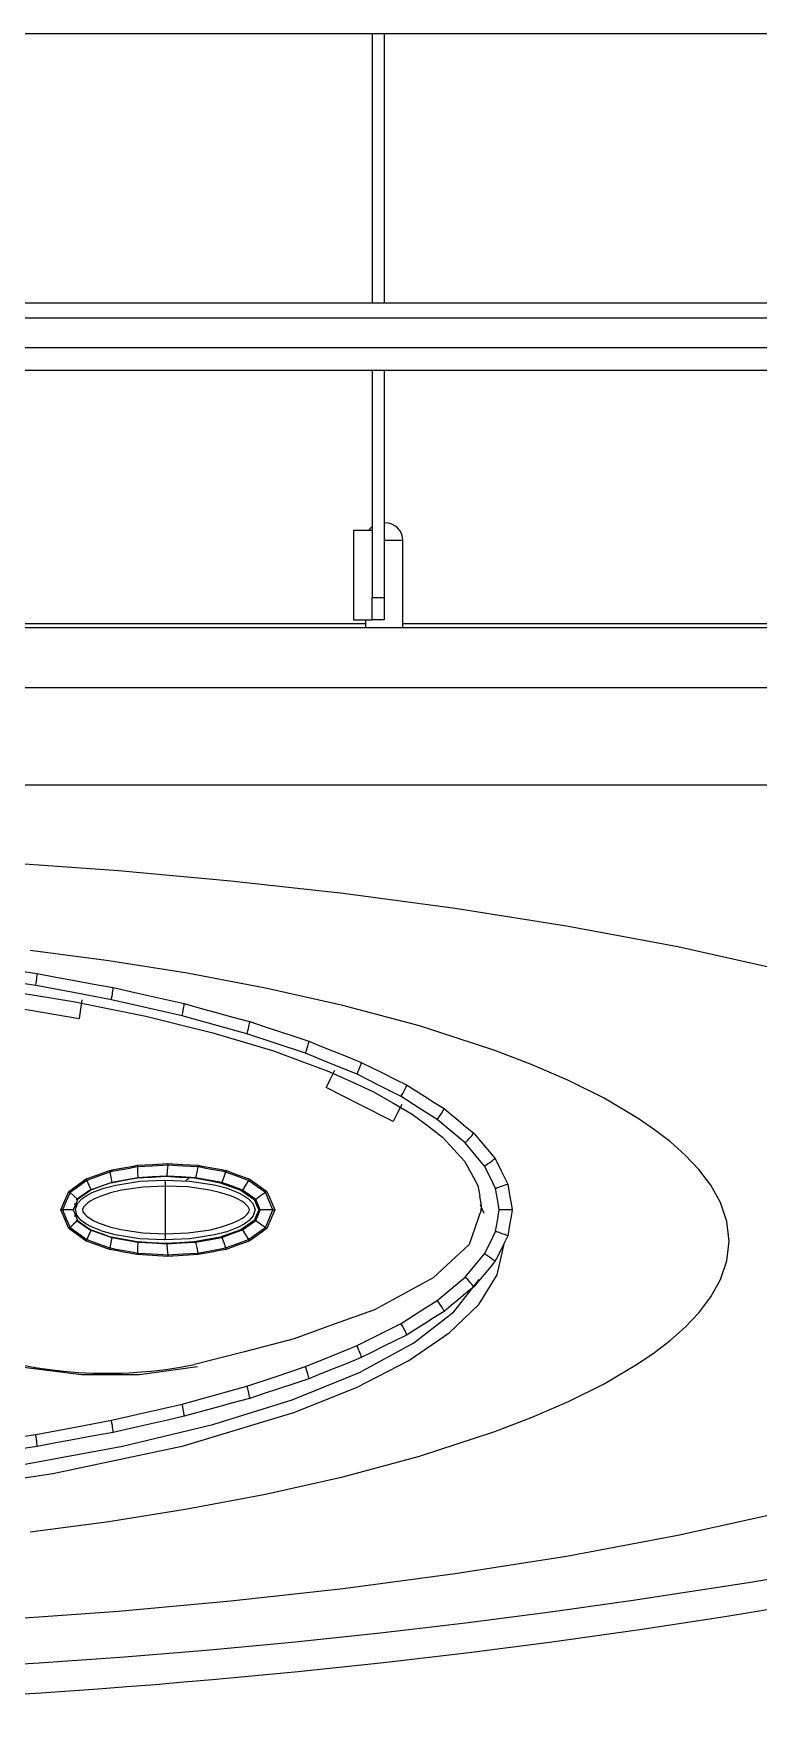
# Model space of a CAD drawing. Header units: millimetres. Extents: x 10547 to 11305, y 9897 to 10391.
# Drawn here: x 10587.064 to 10587.786, y 10069.683 to 10071.351 of the extents above; entities that cross this region are included whole.
import ezdxf

# ---------------------------------------------------------------- set-up
doc = ezdxf.new("R2010")
doc.units = ezdxf.units.MM
doc.layers.add('LG-AIRCON', color=240, linetype='Continuous')
doc.layers.add('LG-실내기', color=6, linetype='Continuous')

# ---------------------------------------------------------------- blocks, each defined once
blk = doc.blocks.new('15215')
at = {"layer": 'LG-실내기', "color": 0, "linetype": 'Continuous'}
for p, q in [((-7618.35, 12764.85), (-6686.35, 12764.85)), ((-7046.45, 12764.85), (-7046.45, 12728.85)), ((-7044.85, 12764.85), (-7044.85, 12728.85)), ((-7618.35, 12728.85), (-6686.35, 12728.85)), ((-7618.35, 12726.84), (-6686.35, 12726.84)), ((-7618.35, 12722.86), (-6686.35, 12722.86)), ((-7618.35, 12719.85), (-6686.35, 12719.85)), ((-7046.45, 12719.85), (-7046.45, 12689.45)), ((-7044.85, 12719.85), (-7044.85, 12689.45)), ((-7048.95, 12698.45), (-7048.95, 12686.45)), ((-7048.95, 12698.45), (-7048.28, 12698.45)), ((-7048.28, 12698.45), (-7046.45, 12698.45)), ((-7044.85, 12699.45), (-7044.78, 12699.45)), ((-7044.78, 12699.45), (-7044.75, 12699.45)), ((-7043.08, 12697.05), (-7044.85, 12697.05)), ((-7042.35, 12697.05), (-7043.08, 12697.05)), ((-7042.35, 12685.45), (-7042.35, 12697.05)), ((-7046.45, 12689.45), (-7044.85, 12689.45)), ((-7046.45, 12687.33), (-7046.45, 12689.45)), ((-7044.85, 12689.45), (-7044.85, 12687.33)), ((-7048.95, 12686.45), (-7048.28, 12686.45)), ((-7048.28, 12686.45), (-7046.45, 12686.45)), ((-7047.35, 12686.45), (-7047.35, 12685.45)), ((-7046.45, 12686.45), (-7046.45, 12687.33)), ((-7044.85, 12686.45), (-7046.45, 12686.45)), ((-7044.85, 12687.33), (-7044.85, 12686.45)), ((-7630.85, 12685.45), (-6683.85, 12685.45)), ((-7047.36, 12685.95), (-7117.35, 12685.95)), ((-6972.36, 12685.95), (-7042.35, 12685.95)), ((-7628.74, 12677.4), (-6681.74, 12677.4)), ((-7628.74, 12664.4), (-6681.74, 12664.4)), ((-7095.41, 12654.02), (-7080.35, 12652.93)), ((-7080.35, 12652.93), (-7065.32, 12651.57)), ((-7065.32, 12651.57), (-7050.32, 12649.91)), ((-7050.32, 12649.91), (-7035.36, 12647.92)), ((-7035.36, 12647.92), (-7020.45, 12645.56)), ((-7020.45, 12645.56), (-7005.61, 12642.79)), ((-7081.65, 12640.88), (-7092.17, 12642.27)), ((-7005.61, 12642.79), (-6990.88, 12639.5)), ((-7093.95, 12639.58), (-7091.24, 12639.18)), ((-7071.16, 12639.21), (-7081.65, 12640.88)), ((-7091.42, 12637.57), (-7096.77, 12638.37)), ((-7096.76, 12637.11), (-7091.58, 12636.26)), ((-7091.42, 12637.59), (-7091.41, 12637.62)), ((-7091.42, 12637.57), (-7091.42, 12637.59)), ((-7086.36, 12636.63), (-7091.42, 12637.57)), ((-7091.41, 12637.62), (-7091.37, 12637.94)), ((-7091.37, 12637.94), (-7091.32, 12638.24)), ((-7091.32, 12638.24), (-7091.29, 12638.5)), ((-7091.29, 12638.5), (-7091.26, 12638.73)), ((-7091.26, 12638.73), (-7091.24, 12638.92)), ((-7091.23, 12639.14), (-7091.24, 12639.18)), ((-7091.24, 12639.18), (-7088.73, 12638.71)), ((-7091.24, 12638.92), (-7091.23, 12639.06)), ((-7091.23, 12639.06), (-7091.23, 12639.14)), ((-7088.73, 12638.71), (-7086.23, 12638.25)), ((-7086.23, 12638.25), (-7083.65, 12637.77)), ((-7083.65, 12637.77), (-7081.07, 12637.3)), ((-7081.08, 12637.04), (-7081.06, 12637.18)), ((-7081.06, 12637.27), (-7081.07, 12637.3)), ((-7081.07, 12637.3), (-7078.74, 12636.77)), ((-7081.06, 12637.18), (-7081.06, 12637.27)), ((-7060.73, 12637.24), (-7071.16, 12639.21)), ((-7050.37, 12634.91), (-7060.73, 12637.24)), ((-7095.51, 12634.85), (-7090.57, 12634.01)), ((-7091.58, 12636.26), (-7086.4, 12635.42)), ((-7086.4, 12635.42), (-7081.56, 12634.44)), ((-7081.31, 12635.68), (-7086.36, 12636.63)), ((-7085.28, 12635.68), (-7085.45, 12634.42)), ((-7081.31, 12635.68), (-7081.3, 12635.71)), ((-7076.58, 12634.61), (-7081.31, 12635.68)), ((-7081.3, 12635.73), (-7081.23, 12636.05)), ((-7081.3, 12635.71), (-7081.3, 12635.73)), ((-7081.23, 12636.05), (-7081.18, 12636.36)), ((-7081.18, 12636.36), (-7081.14, 12636.62)), ((-7081.14, 12636.62), (-7081.1, 12636.85)), ((-7081.1, 12636.85), (-7081.08, 12637.04)), ((-7078.74, 12636.77), (-7076.4, 12636.24)), ((-7076.4, 12636.24), (-7073.99, 12635.7)), ((-7073.99, 12635.7), (-7071.57, 12635.15)), ((-7071.61, 12634.71), (-7071.58, 12634.89)), ((-7071.58, 12634.89), (-7071.56, 12635.03)), ((-7071.56, 12635.12), (-7071.57, 12635.15)), ((-7071.57, 12635.15), (-7069.43, 12634.56)), ((-7071.56, 12635.03), (-7071.56, 12635.12)), ((-7040.12, 12632.16), (-7050.37, 12634.91)), ((-7090.57, 12634.01), (-7085.62, 12633.17)), ((-7085.45, 12634.42), (-7085.62, 12633.17)), ((-7081.56, 12634.44), (-7076.71, 12633.46)), ((-7076.71, 12633.46), (-7072.24, 12632.36)), ((-7071.87, 12633.53), (-7076.58, 12634.61)), ((-7071.87, 12633.53), (-7071.86, 12633.55)), ((-7067.53, 12632.33), (-7071.87, 12633.53)), ((-7071.86, 12633.57), (-7071.78, 12633.9)), ((-7071.86, 12633.55), (-7071.86, 12633.57)), ((-7071.78, 12633.9), (-7071.71, 12634.21)), ((-7071.71, 12634.21), (-7071.66, 12634.48)), ((-7071.66, 12634.48), (-7071.61, 12634.71)), ((-7069.43, 12634.56), (-7067.29, 12633.98)), ((-7067.29, 12633.98), (-7065.06, 12633.36)), ((-7065.06, 12633.36), (-7062.83, 12632.75)), ((-7062.84, 12632.49), (-7062.82, 12632.63)), ((-7062.81, 12632.72), (-7062.82, 12632.75)), ((-7062.82, 12632.75), (-7060.89, 12632.11)), ((-7062.82, 12632.63), (-7062.81, 12632.72)), ((-7072.24, 12632.36), (-7067.77, 12631.25)), ((-7067.77, 12631.25), (-7063.71, 12630.04)), ((-7063.19, 12631.13), (-7067.53, 12632.33)), ((-7063.19, 12631.15), (-7063.18, 12631.16)), ((-7063.19, 12631.13), (-7063.19, 12631.15)), ((-7059.28, 12629.82), (-7063.19, 12631.13)), ((-7063.18, 12631.16), (-7063.09, 12631.5)), ((-7063.09, 12631.5), (-7063, 12631.82)), ((-7063, 12631.82), (-7062.93, 12632.08)), ((-7062.93, 12632.08), (-7062.88, 12632.31)), ((-7062.88, 12632.31), (-7062.84, 12632.49)), ((-7060.89, 12632.11), (-7058.96, 12631.47)), ((-7058.96, 12631.47), (-7056.94, 12630.8)), ((-7056.94, 12630.8), (-7054.91, 12630.13)), ((-7030.03, 12628.87), (-7040.12, 12632.16)), ((-7063.71, 12630.04), (-7059.66, 12628.82)), ((-7059.66, 12628.82), (-7056.06, 12627.5)), ((-7055.37, 12628.51), (-7059.28, 12629.82)), ((-7055.37, 12628.51), (-7055.36, 12628.52)), ((-7051.92, 12627.1), (-7055.37, 12628.51)), ((-7055.36, 12628.54), (-7055.34, 12628.58)), ((-7055.36, 12628.52), (-7055.36, 12628.54)), ((-7055.34, 12628.58), (-7055.33, 12628.62)), ((-7055.33, 12628.62), (-7055.23, 12628.92)), ((-7055.23, 12628.92), (-7055.13, 12629.2)), ((-7055.13, 12629.2), (-7055.05, 12629.46)), ((-7055.05, 12629.46), (-7054.99, 12629.69)), ((-7054.99, 12629.69), (-7054.94, 12629.87)), ((-7054.94, 12629.87), (-7054.91, 12630.01)), ((-7054.9, 12630.09), (-7054.91, 12630.13)), ((-7054.91, 12630.13), (-7053.21, 12629.44)), ((-7054.91, 12630.01), (-7054.9, 12630.09)), ((-7053.21, 12629.44), (-7051.51, 12628.75)), ((-7051.51, 12628.75), (-7049.7, 12628.03)), ((-7025.07, 12626.97), (-7030.03, 12628.87)), ((-7056.06, 12627.5), (-7052.47, 12626.18)), ((-7052.47, 12626.18), (-7049.36, 12624.77)), ((-7051.47, 12626.19), (-7052.05, 12625.07)), ((-7048.47, 12625.7), (-7051.92, 12627.1)), ((-7049.7, 12628.03), (-7047.9, 12627.3)), ((-7048.42, 12625.82), (-7048.3, 12626.11)), ((-7048.3, 12626.11), (-7048.18, 12626.39)), ((-7048.18, 12626.39), (-7048.08, 12626.64)), ((-7048.08, 12626.64), (-7048, 12626.86)), ((-7048, 12626.86), (-7047.94, 12627.04)), ((-7047.94, 12627.04), (-7047.91, 12627.18)), ((-7047.91, 12627.18), (-7047.89, 12627.26)), ((-7047.89, 12627.26), (-7047.9, 12627.3)), ((-7047.9, 12627.3), (-7046.44, 12626.57)), ((-7046.44, 12626.57), (-7044.98, 12625.84)), ((-7020.2, 12624.86), (-7025.07, 12626.97)), ((-7052.05, 12625.07), (-7052.62, 12623.94)), ((-7048.13, 12621.67), (-7052.62, 12623.94)), ((-7049.36, 12624.77), (-7046.26, 12623.36)), ((-7048.47, 12625.71), (-7048.46, 12625.73)), ((-7048.47, 12625.7), (-7048.47, 12625.71)), ((-7045.52, 12624.21), (-7048.47, 12625.7)), ((-7048.46, 12625.73), (-7048.44, 12625.77)), ((-7048.44, 12625.77), (-7048.42, 12625.82)), ((-7042.58, 12622.73), (-7045.52, 12624.21)), ((-7044.98, 12625.84), (-7043.42, 12625.07)), ((-7043.42, 12625.07), (-7041.86, 12624.29)), ((-7042.22, 12623.41), (-7042.1, 12623.65)), ((-7042.1, 12623.65), (-7042, 12623.86)), ((-7042, 12623.86), (-7041.92, 12624.04)), ((-7041.92, 12624.04), (-7041.87, 12624.17)), ((-7041.87, 12624.17), (-7041.85, 12624.25)), ((-7041.85, 12624.25), (-7041.86, 12624.29)), ((-7041.86, 12624.29), (-7040.65, 12623.53)), ((-7015.45, 12622.49), (-7020.2, 12624.86)), ((-7043.65, 12619.4), (-7048.13, 12621.67)), ((-7046.26, 12623.36), (-7043.68, 12621.87)), ((-7043.68, 12621.87), (-7041.1, 12620.39)), ((-7042.5, 12621.66), (-7043.08, 12620.53)), ((-7042.58, 12622.73), (-7042.57, 12622.74)), ((-7040.16, 12621.19), (-7042.58, 12622.73)), ((-7042.57, 12622.74), (-7042.56, 12622.76)), ((-7042.56, 12622.76), (-7042.54, 12622.81)), ((-7042.54, 12622.81), (-7042.51, 12622.86)), ((-7042.51, 12622.86), (-7042.36, 12623.14)), ((-7042.36, 12623.14), (-7042.22, 12623.41)), ((-7040.65, 12623.53), (-7039.44, 12622.77)), ((-7039.44, 12622.77), (-7038.14, 12621.95)), ((-7038.14, 12621.95), (-7036.84, 12621.13)), ((-7010.88, 12619.79), (-7015.45, 12622.49)), ((-7043.08, 12620.53), (-7043.65, 12619.4)), ((-7041.1, 12620.39), (-7039.07, 12618.84)), ((-7037.74, 12619.66), (-7040.16, 12621.19)), ((-7037.74, 12619.66), (-7037.73, 12619.67)), ((-7035.88, 12618.09), (-7037.74, 12619.66)), ((-7037.73, 12619.68), (-7037.69, 12619.73)), ((-7037.73, 12619.67), (-7037.73, 12619.68)), ((-7037.69, 12619.73), (-7037.65, 12619.78)), ((-7037.65, 12619.78), (-7037.47, 12620.05)), ((-7037.47, 12620.05), (-7037.3, 12620.3)), ((-7037.3, 12620.3), (-7037.15, 12620.52)), ((-7037.15, 12620.52), (-7037.03, 12620.72)), ((-7037.03, 12620.72), (-7036.93, 12620.89)), ((-7036.93, 12620.89), (-7036.87, 12621.01)), ((-7036.87, 12621.01), (-7036.84, 12621.09)), ((-7036.84, 12621.09), (-7036.84, 12621.13)), ((-7036.84, 12621.13), (-7035.89, 12620.34)), ((-7035.89, 12620.34), (-7034.94, 12619.56)), ((-7034.94, 12619.56), (-7033.91, 12618.7)), ((-7008.69, 12618.29), (-7010.88, 12619.79)), ((-7039.07, 12618.84), (-7037.04, 12617.29)), ((-7037.04, 12617.29), (-7035.57, 12615.7)), ((-7034.02, 12616.53), (-7035.88, 12618.09)), ((-7033.91, 12618.7), (-7032.88, 12617.85)), ((-7033.68, 12616.88), (-7033.48, 12617.1)), ((-7033.48, 12617.1), (-7033.3, 12617.3)), ((-7033.3, 12617.3), (-7033.14, 12617.48)), ((-7033.14, 12617.48), (-7033.02, 12617.62)), ((-7033.02, 12617.62), (-7032.94, 12617.74)), ((-7032.94, 12617.74), (-7032.89, 12617.81)), ((-7032.89, 12617.81), (-7032.88, 12617.85)), ((-7032.88, 12617.85), (-7032.2, 12617.04)), ((-7032.2, 12617.04), (-7031.52, 12616.23)), ((-7006.59, 12616.67), (-7008.69, 12618.29)), ((-7035.57, 12615.7), (-7034.1, 12614.1)), ((-7034.02, 12616.53), (-7034.01, 12616.54)), ((-7032.72, 12614.99), (-7034.02, 12616.53)), ((-7034.01, 12616.54), (-7034, 12616.55)), ((-7034, 12616.55), (-7033.95, 12616.6)), ((-7033.95, 12616.6), (-7033.91, 12616.65)), ((-7033.91, 12616.65), (-7033.68, 12616.88)), ((-7031.43, 12613.44), (-7032.72, 12614.99)), ((-7031.52, 12616.23), (-7030.78, 12615.35)), ((-7030.78, 12615.35), (-7030.03, 12614.47)), ((-7004.6, 12614.91), (-7006.59, 12616.67)), ((-7002.78, 12612.98), (-7004.6, 12614.91)), ((-7083.12, 12612.28), (-7081.57, 12612.85)), ((-7081.52, 12612.64), (-7083.05, 12612.08)), ((-7081.57, 12612.85), (-7081.28, 12612.9)), ((-7081.57, 12612.85), (-7081.56, 12612.82)), ((-7081.56, 12612.82), (-7081.55, 12612.79)), ((-7081.55, 12612.79), (-7081.55, 12612.76)), ((-7081.55, 12612.76), (-7081.54, 12612.74)), ((-7081.54, 12612.74), (-7081.53, 12612.69)), ((-7081.53, 12612.69), (-7081.52, 12612.64)), ((-7081.24, 12612.69), (-7081.52, 12612.64)), ((-7081.52, 12612.64), (-7081.39, 12611.93)), ((-7081.28, 12612.9), (-7080.99, 12612.96)), ((-7080.96, 12612.74), (-7081.24, 12612.69)), ((-7080.99, 12612.96), (-7080.47, 12613.05)), ((-7080.43, 12612.84), (-7080.96, 12612.74)), ((-7080.47, 12613.05), (-7079.94, 12613.15)), ((-7079.91, 12612.94), (-7080.43, 12612.84)), ((-7079.94, 12613.15), (-7079.42, 12613.25)), ((-7079.39, 12613.04), (-7079.91, 12612.94)), ((-7079.42, 12613.25), (-7078.9, 12613.35)), ((-7078.87, 12613.13), (-7079.39, 12613.04)), ((-7078.9, 12613.35), (-7078.38, 12613.44)), ((-7078.35, 12613.23), (-7078.87, 12613.13)), ((-7078.38, 12613.44), (-7077.86, 12613.54)), ((-7077.83, 12613.33), (-7078.35, 12613.23)), ((-7077.86, 12613.54), (-7075.82, 12613.66)), ((-7077.84, 12613.54), (-7077.84, 12613.48)), ((-7077.84, 12613.48), (-7077.84, 12613.43)), ((-7077.84, 12613.43), (-7077.84, 12613.37)), ((-7077.84, 12613.37), (-7077.84, 12613.33)), ((-7075.8, 12613.44), (-7077.83, 12613.33)), ((-7077.83, 12613.33), (-7077.8, 12612.6)), ((-7077.8, 12612.6), (-7077.78, 12611.87)), ((-7075.82, 12613.66), (-7073.79, 12613.78)), ((-7073.78, 12613.56), (-7075.8, 12613.44)), ((-7073.85, 12612.83), (-7073.91, 12612.09)), ((-7073.78, 12613.56), (-7073.85, 12612.83)), ((-7073.79, 12613.78), (-7071.74, 12613.66)), ((-7073.79, 12613.78), (-7073.79, 12613.72)), ((-7073.79, 12613.72), (-7073.78, 12613.66)), ((-7073.78, 12613.66), (-7073.78, 12613.61)), ((-7073.78, 12613.61), (-7073.78, 12613.56)), ((-7071.76, 12613.44), (-7073.78, 12613.56)), ((-7069.74, 12613.33), (-7071.76, 12613.44)), ((-7071.74, 12613.66), (-7069.7, 12613.54)), ((-7069.9, 12612.6), (-7070.05, 12611.87)), ((-7069.74, 12613.33), (-7069.9, 12612.6)), ((-7069.73, 12613.37), (-7069.74, 12613.33)), ((-7069.22, 12613.23), (-7069.74, 12613.33)), ((-7069.72, 12613.42), (-7069.73, 12613.37)), ((-7069.71, 12613.48), (-7069.72, 12613.42)), ((-7069.7, 12613.54), (-7069.71, 12613.48)), ((-7069.7, 12613.54), (-7069.17, 12613.44)), ((-7068.7, 12613.13), (-7069.22, 12613.23)), ((-7069.17, 12613.44), (-7068.65, 12613.34)), ((-7068.18, 12613.04), (-7068.7, 12613.13)), ((-7068.65, 12613.34), (-7068.13, 12613.25)), ((-7067.66, 12612.94), (-7068.18, 12613.04)), ((-7068.13, 12613.25), (-7067.61, 12613.15)), ((-7067.13, 12612.84), (-7067.66, 12612.94)), ((-7067.61, 12613.15), (-7067.09, 12613.05)), ((-7066.61, 12612.74), (-7067.13, 12612.84)), ((-7067.09, 12613.05), (-7066.56, 12612.96)), ((-7066.33, 12612.69), (-7066.61, 12612.74)), ((-7066.56, 12612.96), (-7066.27, 12612.9)), ((-7066.05, 12612.64), (-7066.33, 12612.69)), ((-7066.05, 12612.64), (-7066.3, 12611.93)), ((-7066.27, 12612.9), (-7065.98, 12612.85)), ((-7066.03, 12612.69), (-7066.05, 12612.64)), ((-7064.52, 12612.08), (-7066.05, 12612.64)), ((-7066.02, 12612.74), (-7066.03, 12612.69)), ((-7066.01, 12612.76), (-7066.02, 12612.74)), ((-7066, 12612.79), (-7066.01, 12612.76)), ((-7065.99, 12612.82), (-7066, 12612.79)), ((-7065.98, 12612.85), (-7065.99, 12612.82)), ((-7065.98, 12612.85), (-7064.43, 12612.28)), ((-7034.1, 12614.1), (-7033.22, 12612.47)), ((-7033.22, 12612.47), (-7032.33, 12610.85)), ((-7030.69, 12611.94), (-7031.43, 12613.44)), ((-7031.43, 12613.44), (-7031.42, 12613.44)), ((-7031.42, 12613.44), (-7031.41, 12613.45)), ((-7031.41, 12613.45), (-7031.35, 12613.49)), ((-7031.35, 12613.49), (-7031.3, 12613.53)), ((-7031.3, 12613.53), (-7031.03, 12613.71)), ((-7031.03, 12613.71), (-7030.78, 12613.88)), ((-7030.78, 12613.88), (-7030.56, 12614.04)), ((-7030.56, 12614.04), (-7030.37, 12614.18)), ((-7030.37, 12614.18), (-7030.22, 12614.29)), ((-7030.22, 12614.29), (-7030.11, 12614.38)), ((-7030.11, 12614.38), (-7030.05, 12614.44)), ((-7030.05, 12614.44), (-7030.03, 12614.47)), ((-7030.03, 12614.47), (-7029.62, 12613.64)), ((-7029.62, 12613.64), (-7029.2, 12612.81)), ((-7029.2, 12612.81), (-7028.76, 12611.92)), ((-7001.17, 12610.87), (-7002.78, 12612.98)), ((-7087, 12610.05), (-7085.84, 12610.89)), ((-7085.71, 12610.72), (-7086.84, 12609.91)), ((-7085.84, 12610.89), (-7084.67, 12611.72)), ((-7084.58, 12611.52), (-7085.71, 12610.72)), ((-7085.12, 12609.58), (-7084.23, 12610.21)), ((-7084.04, 12610.23), (-7084.93, 12609.6)), ((-7084.67, 12611.72), (-7083.12, 12612.28)), ((-7084.67, 12611.72), (-7084.66, 12611.69)), ((-7084.66, 12611.69), (-7084.65, 12611.67)), ((-7084.65, 12611.67), (-7084.63, 12611.64)), ((-7084.63, 12611.64), (-7084.62, 12611.61)), ((-7084.62, 12611.61), (-7084.6, 12611.57)), ((-7084.6, 12611.57), (-7084.58, 12611.53)), ((-7083.05, 12612.08), (-7084.58, 12611.52)), ((-7084.58, 12611.52), (-7084.31, 12610.88)), ((-7084.31, 12610.88), (-7084.03, 12610.23)), ((-7084.23, 12610.21), (-7082.85, 12610.71)), ((-7082.65, 12610.73), (-7084.04, 12610.23)), ((-7083.86, 12609.9), (-7082.32, 12610.49)), ((-7082.85, 12610.71), (-7081.47, 12611.21)), ((-7081.27, 12611.23), (-7082.65, 12610.73)), ((-7082.32, 12610.49), (-7080.72, 12610.9)), ((-7081.47, 12611.21), (-7079.72, 12611.53)), ((-7079.97, 12610.2), (-7081.41, 12609.86)), ((-7081.39, 12611.93), (-7081.27, 12611.23)), ((-7081.35, 12611.21), (-7079.61, 12611.53)), ((-7081.35, 12611.21), (-7081.31, 12611.22)), ((-7081.31, 12611.22), (-7081.27, 12611.23)), ((-7079.52, 12611.55), (-7081.27, 12611.23)), ((-7080.72, 12610.9), (-7077.49, 12611.41)), ((-7077.06, 12610.63), (-7079.97, 12610.2)), ((-7079.72, 12611.53), (-7077.98, 12611.85)), ((-7079.61, 12611.53), (-7077.87, 12611.85)), ((-7077.78, 12611.87), (-7079.52, 12611.55)), ((-7077.98, 12611.85), (-7076.05, 12611.96)), ((-7077.87, 12611.85), (-7075.94, 12611.96)), ((-7077.87, 12611.85), (-7077.83, 12611.86)), ((-7077.83, 12611.86), (-7077.78, 12611.87)), ((-7075.85, 12611.98), (-7077.78, 12611.87)), ((-7077.49, 12611.41), (-7074.2, 12611.57)), ((-7074.11, 12610.76), (-7077.06, 12610.63)), ((-7076.05, 12611.96), (-7074.12, 12612.07)), ((-7075.94, 12611.96), (-7074.01, 12612.07)), ((-7073.91, 12612.09), (-7075.85, 12611.98)), ((-7074.2, 12611.57), (-7070.86, 12611.42)), ((-7074.2, 12611.57), (-7074.2, 12611.56)), ((-7074.2, 12611.56), (-7074.19, 12611.56)), ((-7074.19, 12611.56), (-7074.18, 12611.54)), ((-7074.18, 12611.54), (-7074.17, 12611.5)), ((-7074.17, 12611.5), (-7074.16, 12611.43)), ((-7074.16, 12611.43), (-7074.14, 12611.33)), ((-7074.14, 12611.33), (-7074.13, 12611.21)), ((-7074.13, 12611.21), (-7074.12, 12611.08)), ((-7074.12, 12612.07), (-7072.19, 12611.96)), ((-7074.12, 12611.08), (-7074.11, 12610.93)), ((-7074.11, 12610.93), (-7074.11, 12610.76)), ((-7074.11, 12610.76), (-7074.11, 12607.57)), ((-7071.09, 12610.64), (-7074.11, 12610.76)), ((-7074.01, 12612.07), (-7072.08, 12611.96)), ((-7071.98, 12611.98), (-7073.91, 12612.09)), ((-7072.19, 12611.96), (-7070.26, 12611.85)), ((-7072.08, 12611.96), (-7070.14, 12611.85)), ((-7070.05, 12611.87), (-7071.98, 12611.98)), ((-7071.35, 12611.46), (-7070.92, 12611.88)), ((-7068.14, 12610.22), (-7071.09, 12610.64)), ((-7070.86, 12611.42), (-7067.58, 12610.92)), ((-7070.26, 12611.85), (-7068.51, 12611.53)), ((-7068.3, 12611.55), (-7070.05, 12611.87)), ((-7068.51, 12611.53), (-7066.77, 12611.21)), ((-7066.56, 12611.23), (-7068.3, 12611.55)), ((-7066.68, 12609.87), (-7068.14, 12610.22)), ((-7067.58, 12610.92), (-7065.96, 12610.51)), ((-7066.77, 12611.21), (-7065.39, 12610.71)), ((-7066.3, 12611.93), (-7066.56, 12611.23)), ((-7065.17, 12610.73), (-7066.56, 12611.23)), ((-7065.96, 12610.51), (-7064.39, 12609.91)), ((-7065.39, 12610.71), (-7064.01, 12610.21)), ((-7063.79, 12610.23), (-7065.17, 12610.73)), ((-7062.99, 12611.52), (-7064.52, 12612.08)), ((-7064.43, 12612.28), (-7062.88, 12611.72)), ((-7064.01, 12610.21), (-7063.12, 12609.58)), ((-7063.39, 12610.88), (-7063.79, 12610.23)), ((-7062.9, 12609.6), (-7063.79, 12610.23)), ((-7062.99, 12611.52), (-7063.39, 12610.88)), ((-7062.96, 12611.57), (-7062.99, 12611.53)), ((-7061.86, 12610.72), (-7062.99, 12611.52)), ((-7062.93, 12611.61), (-7062.96, 12611.57)), ((-7062.92, 12611.64), (-7062.93, 12611.61)), ((-7062.91, 12611.67), (-7062.92, 12611.64)), ((-7062.89, 12611.69), (-7062.91, 12611.67)), ((-7062.88, 12611.72), (-7062.89, 12611.69)), ((-7062.88, 12611.72), (-7061.71, 12610.89)), ((-7060.73, 12609.91), (-7061.86, 12610.72)), ((-7061.71, 12610.89), (-7060.55, 12610.05)), ((-7032.33, 12610.85), (-7032.2, 12610.12)), ((-7029.95, 12610.45), (-7030.69, 12611.94)), ((-7029.71, 12609.01), (-7029.95, 12610.45)), ((-7029.94, 12610.45), (-7029.95, 12610.45)), ((-7029.93, 12610.45), (-7029.94, 12610.45)), ((-7029.86, 12610.47), (-7029.93, 12610.45)), ((-7029.79, 12610.5), (-7029.86, 12610.47)), ((-7029.48, 12610.6), (-7029.79, 12610.5)), ((-7029.2, 12610.7), (-7029.48, 12610.6)), ((-7028.94, 12610.79), (-7029.2, 12610.7)), ((-7028.72, 12610.86), (-7028.94, 12610.79)), ((-7028.76, 12611.92), (-7028.31, 12611.03)), ((-7028.55, 12610.93), (-7028.72, 12610.86)), ((-7028.42, 12610.98), (-7028.55, 12610.93)), ((-7028.34, 12611.02), (-7028.42, 12610.98)), ((-7028.31, 12611.03), (-7028.34, 12611.02)), ((-7028.31, 12611.03), (-7028.17, 12610.18)), ((-7028.17, 12610.18), (-7028.03, 12609.32)), ((-6999.89, 12608.55), (-7001.17, 12610.87)), ((-7088.08, 12607.57), (-7087.54, 12608.81)), ((-7087.34, 12608.74), (-7087.85, 12607.57)), ((-7087.54, 12608.81), (-7087, 12610.05)), ((-7086.84, 12609.91), (-7087.34, 12608.74)), ((-7087, 12610.05), (-7086.98, 12610.03)), ((-7086.98, 12610.03), (-7086.95, 12610.01)), ((-7086.95, 12610.01), (-7086.93, 12610)), ((-7086.93, 12610), (-7086.91, 12609.98)), ((-7086.91, 12609.98), (-7086.87, 12609.94)), ((-7086.87, 12609.94), (-7086.83, 12609.91)), ((-7086.84, 12609.91), (-7086.32, 12609.44)), ((-7086.12, 12608.27), (-7086.43, 12607.57)), ((-7086.32, 12609.44), (-7085.81, 12608.97)), ((-7086.27, 12608.37), (-7085.87, 12608.37)), ((-7085.82, 12608.96), (-7086.12, 12608.27)), ((-7086.11, 12607.65), (-7085.83, 12608.42)), ((-7086.01, 12608.96), (-7085.12, 12609.58)), ((-7085.83, 12608.42), (-7085.27, 12609.04)), ((-7084.93, 12609.6), (-7085.82, 12608.96)), ((-7085.27, 12609.04), (-7084.59, 12609.51)), ((-7085, 12608), (-7085.17, 12607.66)), ((-7084.74, 12608.27), (-7085, 12608)), ((-7084.45, 12608.51), (-7084.74, 12608.27)), ((-7084.59, 12609.51), (-7083.86, 12609.9)), ((-7084.14, 12608.72), (-7084.45, 12608.51)), ((-7083.49, 12609.08), (-7084.14, 12608.72)), ((-7082.81, 12609.38), (-7083.49, 12609.08)), ((-7081.41, 12609.86), (-7082.81, 12609.38)), ((-7065.25, 12609.39), (-7066.68, 12609.87)), ((-7064.55, 12609.09), (-7065.25, 12609.39)), ((-7063.89, 12608.72), (-7064.55, 12609.09)), ((-7064.39, 12609.91), (-7063.64, 12609.52)), ((-7063.57, 12608.5), (-7063.89, 12608.72)), ((-7063.64, 12609.52), (-7062.96, 12609.04)), ((-7063.28, 12608.26), (-7063.57, 12608.5)), ((-7063.02, 12607.98), (-7063.28, 12608.26)), ((-7063.12, 12609.58), (-7062.23, 12608.96)), ((-7062.86, 12607.63), (-7063.02, 12607.98)), ((-7062.96, 12609.04), (-7062.38, 12608.41)), ((-7062.01, 12608.96), (-7062.9, 12609.6)), ((-7062.38, 12608.41), (-7062.11, 12607.61)), ((-7062.23, 12608.96), (-7061.92, 12608.26)), ((-7061.37, 12609.44), (-7062.01, 12608.97)), ((-7061.7, 12608.27), (-7062.01, 12608.96)), ((-7061.92, 12608.26), (-7061.62, 12607.57)), ((-7061.4, 12607.57), (-7061.7, 12608.27)), ((-7060.73, 12609.91), (-7061.37, 12609.44)), ((-7060.69, 12609.94), (-7060.73, 12609.91)), ((-7060.22, 12608.74), (-7060.73, 12609.91)), ((-7060.64, 12609.98), (-7060.69, 12609.94)), ((-7060.62, 12610), (-7060.64, 12609.98)), ((-7060.6, 12610.02), (-7060.62, 12610)), ((-7060.57, 12610.03), (-7060.6, 12610.02)), ((-7060.55, 12610.05), (-7060.57, 12610.03)), ((-7060.55, 12610.05), (-7060.01, 12608.81)), ((-7059.71, 12607.57), (-7060.22, 12608.74)), ((-7060.01, 12608.81), (-7059.47, 12607.57)), ((-7032.2, 12610.12), (-7032.07, 12609.39)), ((-7031.95, 12608.94), (-7032.07, 12609.39)), ((-7031.46, 12607.1), (-7031.98, 12608.26)), ((-7031.88, 12608.48), (-7031.95, 12608.94)), ((-7031.85, 12608.03), (-7031.88, 12608.48)), ((-7031.86, 12607.57), (-7031.85, 12608.03)), ((-7029.47, 12607.57), (-7029.71, 12609.01)), ((-7028.03, 12609.32), (-7027.89, 12608.44)), ((-7027.89, 12608.44), (-7027.74, 12607.57)), ((-6999.05, 12606.03), (-6999.89, 12608.55)), ((-7087.54, 12606.32), (-7088.08, 12607.57)), ((-7088.05, 12607.57), (-7088.08, 12607.57)), ((-7088.02, 12607.57), (-7088.05, 12607.57)), ((-7087.99, 12607.57), (-7088.02, 12607.57)), ((-7087.96, 12607.57), (-7087.99, 12607.57)), ((-7087.93, 12607.57), (-7087.96, 12607.57)), ((-7087.9, 12607.57), (-7087.93, 12607.57)), ((-7087.88, 12607.57), (-7087.9, 12607.57)), ((-7087.85, 12607.57), (-7087.88, 12607.57)), ((-7087.85, 12607.57), (-7087.34, 12606.39)), ((-7087.14, 12607.56), (-7087.85, 12607.57)), ((-7087, 12605.08), (-7087.54, 12606.32)), ((-7087.34, 12606.39), (-7086.84, 12605.22)), ((-7086.43, 12607.57), (-7087.14, 12607.56)), ((-7086.43, 12607.57), (-7086.12, 12606.87)), ((-7085.81, 12606.16), (-7086.32, 12605.69)), ((-7086.27, 12606.77), (-7085.87, 12606.77)), ((-7086.12, 12606.87), (-7085.82, 12606.17)), ((-7085.91, 12606.85), (-7086.11, 12607.65)), ((-7085.12, 12605.55), (-7086.01, 12606.17)), ((-7085.38, 12606.2), (-7085.91, 12606.85)), ((-7085.82, 12606.17), (-7084.93, 12605.54)), ((-7084.72, 12605.69), (-7085.38, 12606.2)), ((-7085.17, 12607.66), (-7085.11, 12607.31)), ((-7085.11, 12607.31), (-7084.88, 12607)), ((-7084.88, 12607), (-7084.6, 12606.74)), ((-7084.6, 12606.74), (-7084.3, 12606.51)), ((-7084.3, 12606.51), (-7083.64, 12606.12)), ((-7083.64, 12606.12), (-7082.96, 12605.81)), ((-7082.96, 12605.81), (-7081.53, 12605.31)), ((-7074.11, 12607.57), (-7074.11, 12604.37)), ((-7066.58, 12605.29), (-7065.15, 12605.78)), ((-7065.15, 12605.78), (-7064.45, 12606.09)), ((-7064.45, 12606.09), (-7063.79, 12606.47)), ((-7063.79, 12606.47), (-7063.48, 12606.7)), ((-7062.89, 12606.14), (-7063.58, 12605.65)), ((-7063.48, 12606.7), (-7063.2, 12606.95)), ((-7063.2, 12606.95), (-7062.94, 12607.26)), ((-7062.23, 12606.17), (-7063.12, 12605.55)), ((-7062.94, 12607.26), (-7062.86, 12607.63)), ((-7062.9, 12605.54), (-7062.01, 12606.17)), ((-7062.34, 12606.8), (-7062.89, 12606.14)), ((-7062.11, 12607.61), (-7062.34, 12606.8)), ((-7061.92, 12606.87), (-7062.23, 12606.17)), ((-7062.01, 12606.17), (-7061.7, 12606.87)), ((-7062.01, 12606.16), (-7061.37, 12605.69)), ((-7061.62, 12607.57), (-7061.92, 12606.87)), ((-7061.7, 12606.87), (-7061.4, 12607.57)), ((-7060.55, 12607.56), (-7061.4, 12607.57)), ((-7060.73, 12605.22), (-7060.22, 12606.39)), ((-7059.71, 12607.57), (-7060.55, 12607.56)), ((-7060.01, 12606.32), (-7060.55, 12605.08)), ((-7060.22, 12606.39), (-7059.71, 12607.57)), ((-7059.47, 12607.57), (-7060.01, 12606.32)), ((-7059.68, 12607.57), (-7059.71, 12607.57)), ((-7059.65, 12607.57), (-7059.68, 12607.57)), ((-7059.62, 12607.57), (-7059.65, 12607.57)), ((-7059.59, 12607.57), (-7059.62, 12607.57)), ((-7059.56, 12607.57), (-7059.59, 12607.57)), ((-7059.53, 12607.57), (-7059.56, 12607.57)), ((-7059.5, 12607.57), (-7059.53, 12607.57)), ((-7059.47, 12607.57), (-7059.5, 12607.57)), ((-7031.86, 12607.57), (-7032.67, 12605.26)), ((-7029.95, 12604.69), (-7029.71, 12606.13)), ((-7029.71, 12606.13), (-7029.47, 12607.57)), ((-7029.43, 12607.57), (-7029.47, 12607.57)), ((-7029.38, 12607.57), (-7029.43, 12607.57)), ((-7029.34, 12607.57), (-7029.38, 12607.57)), ((-7029.3, 12607.57), (-7029.34, 12607.57)), ((-7029.21, 12607.57), (-7029.3, 12607.57)), ((-7029.12, 12607.57), (-7029.21, 12607.57)), ((-7028.96, 12607.57), (-7029.12, 12607.57)), ((-7028.8, 12607.57), (-7028.96, 12607.57)), ((-7028.72, 12607.57), (-7028.8, 12607.57)), ((-7028.64, 12607.57), (-7028.72, 12607.57)), ((-7028.57, 12607.57), (-7028.64, 12607.57)), ((-7028.5, 12607.57), (-7028.57, 12607.57)), ((-7028.36, 12607.57), (-7028.5, 12607.57)), ((-7028.24, 12607.57), (-7028.36, 12607.57)), ((-7028.18, 12607.57), (-7028.24, 12607.57)), ((-7028.12, 12607.57), (-7028.18, 12607.57)), ((-7028.03, 12605.81), (-7028.17, 12604.95)), ((-7028.07, 12607.57), (-7028.12, 12607.57)), ((-7028.02, 12607.57), (-7028.07, 12607.57)), ((-7027.89, 12606.69), (-7028.03, 12605.81)), ((-7027.94, 12607.57), (-7028.02, 12607.57)), ((-7027.87, 12607.57), (-7027.94, 12607.57)), ((-7027.74, 12607.57), (-7027.89, 12606.69)), ((-7027.84, 12607.57), (-7027.87, 12607.57)), ((-7027.81, 12607.57), (-7027.84, 12607.57)), ((-7027.79, 12607.57), (-7027.81, 12607.57)), ((-7027.77, 12607.57), (-7027.79, 12607.57)), ((-7027.75, 12607.57), (-7027.77, 12607.57)), ((-7027.74, 12607.57), (-7027.75, 12607.57)), ((-6998.74, 12603.41), (-6999.05, 12606.03)), ((-7086.98, 12605.1), (-7087, 12605.08)), ((-7085.84, 12604.25), (-7087, 12605.08)), ((-7086.95, 12605.12), (-7086.98, 12605.1)), ((-7086.93, 12605.13), (-7086.95, 12605.12)), ((-7086.91, 12605.15), (-7086.93, 12605.13)), ((-7086.87, 12605.19), (-7086.91, 12605.15)), ((-7086.83, 12605.22), (-7086.87, 12605.19)), ((-7086.32, 12605.69), (-7086.84, 12605.22)), ((-7086.84, 12605.22), (-7085.71, 12604.41)), ((-7084.67, 12603.41), (-7085.84, 12604.25)), ((-7085.71, 12604.41), (-7084.58, 12603.61)), ((-7084.23, 12604.92), (-7085.12, 12605.55)), ((-7084.93, 12605.54), (-7084.04, 12604.9)), ((-7083.98, 12605.29), (-7084.72, 12605.69)), ((-7084.65, 12603.47), (-7084.66, 12603.44)), ((-7084.63, 12603.49), (-7084.65, 12603.47)), ((-7084.62, 12603.52), (-7084.63, 12603.49)), ((-7084.6, 12603.56), (-7084.62, 12603.52)), ((-7084.58, 12603.61), (-7084.6, 12603.56)), ((-7084.31, 12604.25), (-7084.58, 12603.61)), ((-7084.58, 12603.61), (-7083.05, 12603.05)), ((-7084.03, 12604.9), (-7084.31, 12604.25)), ((-7082.85, 12604.42), (-7084.23, 12604.92)), ((-7084.04, 12604.9), (-7082.65, 12604.4)), ((-7082.42, 12604.68), (-7083.98, 12605.29)), ((-7081.47, 12603.92), (-7082.85, 12604.42)), ((-7082.65, 12604.4), (-7081.27, 12603.9)), ((-7080.8, 12604.24), (-7082.42, 12604.68)), ((-7081.53, 12605.31), (-7080.06, 12604.95)), ((-7079.72, 12603.61), (-7081.47, 12603.92)), ((-7081.27, 12603.9), (-7081.39, 12603.2)), ((-7081.35, 12603.92), (-7081.31, 12603.91)), ((-7079.61, 12603.61), (-7081.35, 12603.92)), ((-7081.31, 12603.91), (-7081.27, 12603.9)), ((-7081.27, 12603.9), (-7079.52, 12603.58)), ((-7077.52, 12603.72), (-7080.8, 12604.24)), ((-7080.06, 12604.95), (-7077.1, 12604.51)), ((-7077.98, 12603.29), (-7079.72, 12603.61)), ((-7077.87, 12603.29), (-7079.61, 12603.61)), ((-7079.52, 12603.58), (-7077.78, 12603.26)), ((-7074.2, 12603.57), (-7077.52, 12603.72)), ((-7077.1, 12604.51), (-7074.11, 12604.37)), ((-7070.83, 12603.71), (-7074.2, 12603.57)), ((-7074.19, 12603.57), (-7074.2, 12603.57)), ((-7074.2, 12603.57), (-7074.2, 12603.57)), ((-7074.18, 12603.6), (-7074.19, 12603.57)), ((-7074.17, 12603.63), (-7074.18, 12603.6)), ((-7074.16, 12603.7), (-7074.17, 12603.63)), ((-7074.14, 12603.8), (-7074.16, 12603.7)), ((-7074.13, 12603.92), (-7074.14, 12603.8)), ((-7074.12, 12604.05), (-7074.13, 12603.92)), ((-7074.11, 12604.2), (-7074.12, 12604.05)), ((-7074.11, 12604.37), (-7071.06, 12604.5)), ((-7074.11, 12604.37), (-7074.11, 12604.2)), ((-7071.06, 12604.5), (-7068.05, 12604.93)), ((-7067.52, 12604.22), (-7070.83, 12603.71)), ((-7068.51, 12603.61), (-7070.26, 12603.29)), ((-7070.05, 12603.26), (-7068.3, 12603.58)), ((-7066.77, 12603.92), (-7068.51, 12603.61)), ((-7068.3, 12603.58), (-7066.56, 12603.9)), ((-7068.05, 12604.93), (-7066.58, 12605.29)), ((-7065.89, 12604.65), (-7067.52, 12604.22)), ((-7065.39, 12604.42), (-7066.77, 12603.92)), ((-7066.56, 12603.9), (-7065.17, 12604.4)), ((-7066.56, 12603.9), (-7066.3, 12603.2)), ((-7064.32, 12605.25), (-7065.89, 12604.65)), ((-7064.01, 12604.92), (-7065.39, 12604.42)), ((-7065.17, 12604.4), (-7063.79, 12604.9)), ((-7064.52, 12603.05), (-7062.99, 12603.61)), ((-7063.58, 12605.65), (-7064.32, 12605.25)), ((-7063.12, 12605.55), (-7064.01, 12604.92)), ((-7063.79, 12604.9), (-7062.9, 12605.54)), ((-7063.79, 12604.9), (-7063.39, 12604.25)), ((-7063.39, 12604.25), (-7062.99, 12603.61)), ((-7062.99, 12603.61), (-7061.86, 12604.41)), ((-7062.99, 12603.61), (-7062.96, 12603.56)), ((-7062.96, 12603.56), (-7062.93, 12603.52)), ((-7062.93, 12603.52), (-7062.92, 12603.49)), ((-7062.92, 12603.49), (-7062.91, 12603.47)), ((-7062.91, 12603.47), (-7062.89, 12603.44)), ((-7061.71, 12604.25), (-7062.88, 12603.41)), ((-7061.86, 12604.41), (-7060.73, 12605.22)), ((-7060.55, 12605.08), (-7061.71, 12604.25)), ((-7061.37, 12605.69), (-7060.73, 12605.22)), ((-7060.73, 12605.22), (-7060.69, 12605.19)), ((-7060.69, 12605.19), (-7060.64, 12605.15)), ((-7060.64, 12605.15), (-7060.62, 12605.13)), ((-7060.62, 12605.13), (-7060.6, 12605.12)), ((-7060.6, 12605.12), (-7060.57, 12605.1)), ((-7060.57, 12605.1), (-7060.55, 12605.08)), ((-7032.67, 12605.26), (-7033.48, 12602.96)), ((-7030.69, 12603.19), (-7029.95, 12604.69)), ((-7029.94, 12604.68), (-7029.95, 12604.69)), ((-7029.93, 12604.68), (-7029.94, 12604.68)), ((-7029.86, 12604.66), (-7029.93, 12604.68)), ((-7029.79, 12604.63), (-7029.86, 12604.66)), ((-7029.48, 12604.53), (-7029.79, 12604.63)), ((-7029.2, 12604.43), (-7029.48, 12604.53)), ((-7028.94, 12604.34), (-7029.2, 12604.43)), ((-7028.72, 12604.27), (-7028.94, 12604.34)), ((-7028.31, 12604.1), (-7028.76, 12603.21)), ((-7028.55, 12604.2), (-7028.72, 12604.27)), ((-7028.42, 12604.15), (-7028.55, 12604.2)), ((-7028.34, 12604.11), (-7028.42, 12604.15)), ((-7028.31, 12604.1), (-7028.34, 12604.11)), ((-7028.17, 12604.95), (-7028.31, 12604.1)), ((-7084.66, 12603.44), (-7084.67, 12603.41)), ((-7083.12, 12602.85), (-7084.67, 12603.41)), ((-7081.57, 12602.28), (-7083.12, 12602.85)), ((-7083.05, 12603.05), (-7081.52, 12602.49)), ((-7081.56, 12602.31), (-7081.57, 12602.28)), ((-7081.28, 12602.23), (-7081.57, 12602.28)), ((-7081.55, 12602.34), (-7081.56, 12602.31)), ((-7081.54, 12602.39), (-7081.55, 12602.37)), ((-7081.55, 12602.37), (-7081.55, 12602.34)), ((-7081.53, 12602.45), (-7081.54, 12602.39)), ((-7081.52, 12602.49), (-7081.53, 12602.45)), ((-7081.39, 12603.2), (-7081.52, 12602.49)), ((-7081.52, 12602.49), (-7081.24, 12602.44)), ((-7080.99, 12602.17), (-7081.28, 12602.23)), ((-7081.24, 12602.44), (-7080.96, 12602.39)), ((-7080.47, 12602.08), (-7080.99, 12602.17)), ((-7080.96, 12602.39), (-7080.43, 12602.29)), ((-7079.94, 12601.98), (-7080.47, 12602.08)), ((-7080.43, 12602.29), (-7079.91, 12602.19)), ((-7079.42, 12601.88), (-7079.94, 12601.98)), ((-7079.91, 12602.19), (-7079.39, 12602.1)), ((-7078.9, 12601.79), (-7079.42, 12601.88)), ((-7079.39, 12602.1), (-7078.87, 12602)), ((-7078.38, 12601.69), (-7078.9, 12601.79)), ((-7078.87, 12602), (-7078.35, 12601.9)), ((-7077.86, 12601.59), (-7078.38, 12601.69)), ((-7078.35, 12601.9), (-7077.83, 12601.81)), ((-7076.05, 12603.18), (-7077.98, 12603.29)), ((-7077.87, 12603.29), (-7077.83, 12603.27)), ((-7075.94, 12603.18), (-7077.87, 12603.29)), ((-7077.84, 12601.59), (-7077.86, 12601.59)), ((-7077.83, 12601.59), (-7077.84, 12601.59)), ((-7077.83, 12603.27), (-7077.78, 12603.26)), ((-7077.8, 12602.53), (-7077.83, 12601.81)), ((-7077.83, 12601.81), (-7077.82, 12601.76)), ((-7077.83, 12601.81), (-7075.8, 12601.69)), ((-7077.82, 12601.76), (-7077.83, 12601.71)), ((-7077.83, 12601.71), (-7077.83, 12601.65)), ((-7077.83, 12601.65), (-7077.83, 12601.59)), ((-7075.8, 12601.47), (-7077.83, 12601.59)), ((-7077.78, 12603.26), (-7077.8, 12602.53)), ((-7077.78, 12603.26), (-7075.85, 12603.15)), ((-7074.12, 12603.07), (-7076.05, 12603.18)), ((-7074.01, 12603.07), (-7075.94, 12603.18)), ((-7075.85, 12603.15), (-7073.91, 12603.04)), ((-7075.8, 12601.69), (-7073.78, 12601.57)), ((-7073.76, 12601.35), (-7075.8, 12601.47)), ((-7072.19, 12603.18), (-7074.12, 12603.07)), ((-7072.08, 12603.18), (-7074.01, 12603.07)), ((-7073.91, 12603.04), (-7071.98, 12603.15)), ((-7073.91, 12603.04), (-7073.85, 12602.3)), ((-7073.85, 12602.3), (-7073.78, 12601.57)), ((-7073.78, 12601.57), (-7071.76, 12601.69)), ((-7073.78, 12601.57), (-7073.78, 12601.53)), ((-7073.78, 12601.53), (-7073.77, 12601.47)), ((-7073.77, 12601.47), (-7073.77, 12601.41)), ((-7073.77, 12601.41), (-7073.76, 12601.36)), ((-7071.73, 12601.47), (-7073.76, 12601.36)), ((-7070.26, 12603.29), (-7072.19, 12603.18)), ((-7070.14, 12603.29), (-7072.08, 12603.18)), ((-7071.98, 12603.15), (-7070.05, 12603.26)), ((-7071.76, 12601.69), (-7069.74, 12601.81)), ((-7069.7, 12601.59), (-7071.73, 12601.47)), ((-7070.05, 12603.26), (-7069.9, 12602.53)), ((-7069.9, 12602.53), (-7069.74, 12601.81)), ((-7069.74, 12601.81), (-7067.89, 12602.15)), ((-7069.74, 12601.81), (-7069.73, 12601.76)), ((-7069.73, 12601.76), (-7069.72, 12601.71)), ((-7069.72, 12601.71), (-7069.71, 12601.65)), ((-7069.71, 12601.65), (-7069.7, 12601.59)), ((-7069.17, 12601.69), (-7069.7, 12601.59)), ((-7068.65, 12601.79), (-7069.17, 12601.69)), ((-7068.13, 12601.88), (-7068.65, 12601.79)), ((-7067.61, 12601.98), (-7068.13, 12601.88)), ((-7067.89, 12602.15), (-7066.05, 12602.49)), ((-7067.09, 12602.08), (-7067.61, 12601.98)), ((-7066.56, 12602.17), (-7067.09, 12602.08)), ((-7066.27, 12602.23), (-7066.56, 12602.17)), ((-7066.3, 12603.2), (-7066.05, 12602.49)), ((-7065.98, 12602.28), (-7066.27, 12602.23)), ((-7066.05, 12602.49), (-7064.52, 12603.05)), ((-7066.05, 12602.49), (-7066.03, 12602.45)), ((-7066.03, 12602.45), (-7066.02, 12602.39)), ((-7066.02, 12602.39), (-7066.01, 12602.37)), ((-7066.01, 12602.37), (-7066, 12602.34)), ((-7066, 12602.34), (-7065.99, 12602.31)), ((-7065.99, 12602.31), (-7065.98, 12602.28)), ((-7064.43, 12602.85), (-7065.98, 12602.28)), ((-7062.88, 12603.41), (-7064.43, 12602.85)), ((-7062.89, 12603.44), (-7062.88, 12603.41)), ((-7033.48, 12602.96), (-7035.88, 12600.72)), ((-7032.72, 12600.15), (-7031.43, 12601.69)), ((-7031.43, 12601.69), (-7030.69, 12603.19)), ((-7031.42, 12601.69), (-7031.43, 12601.69)), ((-7031.41, 12601.68), (-7031.42, 12601.69)), ((-7031.35, 12601.64), (-7031.41, 12601.68)), ((-7031.3, 12601.6), (-7031.35, 12601.64)), ((-7031.03, 12601.42), (-7031.3, 12601.6)), ((-7030.78, 12601.25), (-7031.03, 12601.42)), ((-7030.56, 12601.09), (-7030.78, 12601.25)), ((-7029.62, 12601.49), (-7030.03, 12600.66)), ((-7029.72, 12598.87), (-7028.74, 12603.2)), ((-7029.2, 12602.32), (-7029.62, 12601.49)), ((-7028.76, 12603.21), (-7029.2, 12602.32)), ((-6999.05, 12600.78), (-6998.74, 12603.41)), ((-7035.88, 12600.72), (-7038.28, 12598.47)), ((-7034.02, 12598.6), (-7032.72, 12600.15)), ((-7030.78, 12599.78), (-7031.52, 12598.9)), ((-7030.03, 12600.66), (-7030.78, 12599.78)), ((-7030.37, 12600.95), (-7030.56, 12601.09)), ((-7030.22, 12600.84), (-7030.37, 12600.95)), ((-7030.11, 12600.75), (-7030.22, 12600.84)), ((-7030.05, 12600.69), (-7030.11, 12600.75)), ((-7030.03, 12600.66), (-7030.05, 12600.69)), ((-6999.89, 12598.27), (-6999.05, 12600.78)), ((-7038.28, 12598.47), (-7042.21, 12596.35)), ((-7037.74, 12595.47), (-7035.88, 12597.04)), ((-7035.88, 12597.04), (-7034.02, 12598.6)), ((-7035.53, 12593.95), (-7032.14, 12598.26)), ((-7034.01, 12598.59), (-7034.02, 12598.6)), ((-7034, 12598.58), (-7034.01, 12598.59)), ((-7033.95, 12598.53), (-7034, 12598.58)), ((-7033.91, 12598.48), (-7033.95, 12598.53)), ((-7033.68, 12598.25), (-7033.91, 12598.48)), ((-7032.88, 12597.28), (-7033.91, 12596.43)), ((-7033.48, 12598.03), (-7033.68, 12598.25)), ((-7033.3, 12597.83), (-7033.48, 12598.03)), ((-7033.14, 12597.65), (-7033.3, 12597.83)), ((-7033.02, 12597.51), (-7033.14, 12597.65)), ((-7032.94, 12597.39), (-7033.02, 12597.51)), ((-7032.89, 12597.32), (-7032.94, 12597.39)), ((-7032.88, 12597.28), (-7032.89, 12597.32)), ((-7032.2, 12598.09), (-7032.88, 12597.28)), ((-7031.52, 12598.9), (-7032.2, 12598.09)), ((-7032.2, 12594.93), (-7029.72, 12598.87)), ((-7001.17, 12595.95), (-6999.89, 12598.27)), ((-7042.21, 12596.35), (-7046.15, 12594.22)), ((-7040.16, 12593.94), (-7037.74, 12595.47)), ((-7037.73, 12595.46), (-7037.74, 12595.47)), ((-7037.73, 12595.45), (-7037.73, 12595.46)), ((-7037.69, 12595.4), (-7037.73, 12595.45)), ((-7037.65, 12595.35), (-7037.69, 12595.4)), ((-7037.47, 12595.08), (-7037.65, 12595.35)), ((-7037.3, 12594.83), (-7037.47, 12595.08)), ((-7037.15, 12594.61), (-7037.3, 12594.83)), ((-7037.03, 12594.41), (-7037.15, 12594.61)), ((-7035.89, 12594.79), (-7036.84, 12594)), ((-7036.14, 12591.12), (-7032.2, 12594.93)), ((-7034.94, 12595.57), (-7035.89, 12594.79)), ((-7033.91, 12596.43), (-7034.94, 12595.57)), ((-7002.78, 12593.83), (-7001.17, 12595.95)), ((-7051.51, 12592.28), (-7056.88, 12590.33)), ((-7046.15, 12594.22), (-7051.51, 12592.28)), ((-7045.52, 12590.92), (-7042.58, 12592.4)), ((-7042.58, 12592.4), (-7040.16, 12593.94)), ((-7042.57, 12592.39), (-7042.58, 12592.4)), ((-7042.56, 12592.38), (-7042.57, 12592.39)), ((-7042.54, 12592.32), (-7042.56, 12592.38)), ((-7042.51, 12592.27), (-7042.54, 12592.32)), ((-7042.36, 12591.99), (-7042.51, 12592.27)), ((-7040.89, 12589.79), (-7035.53, 12593.95)), ((-7039.44, 12592.36), (-7040.65, 12591.6)), ((-7038.14, 12593.18), (-7039.44, 12592.36)), ((-7036.84, 12594), (-7038.14, 12593.18)), ((-7036.93, 12594.24), (-7037.03, 12594.41)), ((-7036.87, 12594.12), (-7036.93, 12594.24)), ((-7036.84, 12594.04), (-7036.87, 12594.12)), ((-7036.84, 12594), (-7036.84, 12594.04)), ((-7004.6, 12591.9), (-7002.78, 12593.83)), ((-7056.88, 12590.33), (-7063.52, 12588.61)), ((-7048.47, 12589.43), (-7045.52, 12590.92)), ((-7043.42, 12590.06), (-7044.98, 12589.29)), ((-7041.86, 12590.84), (-7043.42, 12590.06)), ((-7042.22, 12591.72), (-7042.36, 12591.99)), ((-7042.1, 12591.48), (-7042.22, 12591.72)), ((-7042, 12591.27), (-7042.1, 12591.48)), ((-7041.92, 12591.09), (-7042, 12591.27)), ((-7041.87, 12590.96), (-7041.92, 12591.09)), ((-7041.85, 12590.88), (-7041.87, 12590.96)), ((-7040.65, 12591.6), (-7041.86, 12590.84)), ((-7041.86, 12590.84), (-7041.85, 12590.88)), ((-7041.56, 12587.42), (-7036.14, 12591.12)), ((-7008.69, 12588.52), (-7006.59, 12590.14)), ((-7006.59, 12590.14), (-7004.6, 12591.9)), ((-7063.52, 12588.61), (-7070.18, 12586.89)), ((-7055.37, 12586.62), (-7051.92, 12588.03)), ((-7051.92, 12588.03), (-7048.47, 12589.43)), ((-7047.9, 12587.83), (-7049.7, 12587.1)), ((-7048.47, 12589.42), (-7048.47, 12589.43)), ((-7048.46, 12589.41), (-7048.47, 12589.42)), ((-7048.44, 12589.36), (-7048.46, 12589.41)), ((-7048.42, 12589.31), (-7048.44, 12589.36)), ((-7048.3, 12589.02), (-7048.42, 12589.31)), ((-7048.18, 12588.74), (-7048.3, 12589.02)), ((-7048.08, 12588.49), (-7048.18, 12588.74)), ((-7048.13, 12585.85), (-7040.89, 12589.79)), ((-7048, 12588.27), (-7048.08, 12588.49)), ((-7047.94, 12588.09), (-7048, 12588.27)), ((-7047.91, 12587.95), (-7047.94, 12588.09)), ((-7047.89, 12587.87), (-7047.91, 12587.95)), ((-7046.44, 12588.56), (-7047.9, 12587.83)), ((-7047.9, 12587.83), (-7047.89, 12587.87)), ((-7044.98, 12589.29), (-7046.44, 12588.56)), ((-7010.88, 12587.02), (-7008.69, 12588.52)), ((-7093.39, 12586.84), (-7091.49, 12586.5)), ((-7085.31, 12585.51), (-7093.06, 12586.51)), ((-7091.49, 12586.5), (-7089.58, 12586.22)), ((-7089.58, 12586.22), (-7087.66, 12586)), ((-7087.66, 12586), (-7085.73, 12585.85)), ((-7085.73, 12585.85), (-7083.79, 12585.76)), ((-7083.79, 12585.76), (-7081.84, 12585.73)), ((-7081.84, 12585.73), (-7080.86, 12585.74)), ((-7080.86, 12585.74), (-7079.88, 12585.76)), ((-7079.88, 12585.76), (-7078.9, 12585.8)), ((-7078.9, 12585.8), (-7077.93, 12585.86)), ((-7077.93, 12585.86), (-7075.98, 12586.02)), ((-7069.82, 12586.57), (-7077.55, 12585.53)), ((-7075.98, 12586.02), (-7074.04, 12586.25)), ((-7074.04, 12586.25), (-7072.1, 12586.53)), ((-7072.1, 12586.53), (-7070.18, 12586.89)), ((-7059.28, 12585.31), (-7055.37, 12586.62)), ((-7057.13, 12582.2), (-7048.13, 12585.85)), ((-7055.36, 12586.61), (-7055.37, 12586.62)), ((-7055.36, 12586.59), (-7055.36, 12586.61)), ((-7055.34, 12586.55), (-7055.36, 12586.59)), ((-7055.33, 12586.52), (-7055.34, 12586.55)), ((-7055.23, 12586.21), (-7055.33, 12586.52)), ((-7055.13, 12585.93), (-7055.23, 12586.21)), ((-7055.05, 12585.67), (-7055.13, 12585.93)), ((-7054.99, 12585.44), (-7055.05, 12585.67)), ((-7053.21, 12585.69), (-7054.91, 12585)), ((-7051.51, 12586.38), (-7053.21, 12585.69)), ((-7049.7, 12587.1), (-7051.51, 12586.38)), ((-7048.47, 12583.87), (-7041.56, 12587.42)), ((-7015.45, 12584.33), (-7010.88, 12587.02)), ((-7077.55, 12585.53), (-7085.31, 12585.51)), ((-7067.53, 12582.8), (-7063.19, 12584)), ((-7063.19, 12584), (-7059.28, 12585.31)), ((-7063.19, 12583.98), (-7063.19, 12584)), ((-7063.18, 12583.97), (-7063.19, 12583.98)), ((-7063.09, 12583.63), (-7063.18, 12583.97)), ((-7063, 12583.31), (-7063.09, 12583.63)), ((-7062.93, 12583.05), (-7063, 12583.31)), ((-7058.96, 12583.66), (-7060.89, 12583.02)), ((-7056.94, 12584.33), (-7058.96, 12583.66)), ((-7054.91, 12585), (-7056.94, 12584.33)), ((-7056.77, 12580.53), (-7048.47, 12583.87)), ((-7054.94, 12585.26), (-7054.99, 12585.44)), ((-7054.91, 12585.12), (-7054.94, 12585.26)), ((-7054.9, 12585.04), (-7054.91, 12585.12)), ((-7054.91, 12585), (-7054.9, 12585.04)), ((-7020.2, 12581.96), (-7015.45, 12584.33)), ((-7076.58, 12580.52), (-7071.87, 12581.6)), ((-7071.87, 12581.6), (-7067.53, 12582.8)), ((-7071.86, 12581.58), (-7071.87, 12581.6)), ((-7071.86, 12581.56), (-7071.86, 12581.58)), ((-7071.78, 12581.23), (-7071.86, 12581.56)), ((-7071.71, 12580.92), (-7071.78, 12581.23)), ((-7067.29, 12581.15), (-7069.43, 12580.57)), ((-7067.75, 12578.9), (-7057.13, 12582.2)), ((-7065.06, 12581.77), (-7067.29, 12581.15)), ((-7062.83, 12582.38), (-7065.06, 12581.77)), ((-7062.88, 12582.82), (-7062.93, 12583.05)), ((-7062.84, 12582.64), (-7062.88, 12582.82)), ((-7062.82, 12582.5), (-7062.84, 12582.64)), ((-7060.89, 12583.02), (-7062.82, 12582.38)), ((-7062.81, 12582.41), (-7062.82, 12582.5)), ((-7062.82, 12582.38), (-7062.81, 12582.41)), ((-7025.07, 12579.85), (-7020.2, 12581.96)), ((-7086.36, 12578.5), (-7081.31, 12579.45)), ((-7081.31, 12579.45), (-7076.58, 12580.52)), ((-7081.3, 12579.42), (-7081.31, 12579.45)), ((-7081.3, 12579.4), (-7081.3, 12579.42)), ((-7081.23, 12579.08), (-7081.3, 12579.4)), ((-7081.18, 12578.77), (-7081.23, 12579.08)), ((-7079.82, 12576), (-7067.75, 12578.9)), ((-7076.4, 12578.89), (-7078.74, 12578.36)), ((-7073.99, 12579.43), (-7076.4, 12578.89)), ((-7071.57, 12579.98), (-7073.99, 12579.43)), ((-7071.66, 12580.65), (-7071.71, 12580.92)), ((-7071.67, 12576.04), (-7056.77, 12580.53)), ((-7071.61, 12580.42), (-7071.66, 12580.65)), ((-7071.58, 12580.24), (-7071.61, 12580.42)), ((-7071.56, 12580.1), (-7071.58, 12580.24)), ((-7069.43, 12580.57), (-7071.57, 12579.98)), ((-7071.57, 12579.98), (-7071.56, 12580.01)), ((-7071.56, 12580.01), (-7071.56, 12580.1)), ((-7030.03, 12577.95), (-7025.07, 12579.85)), ((-7096.77, 12576.76), (-7091.42, 12577.56)), ((-7091.42, 12577.56), (-7086.36, 12578.5)), ((-7091.42, 12577.54), (-7091.42, 12577.56)), ((-7091.41, 12577.51), (-7091.42, 12577.54)), ((-7091.37, 12577.19), (-7091.41, 12577.51)), ((-7091.32, 12576.9), (-7091.37, 12577.19)), ((-7091.29, 12576.63), (-7091.32, 12576.9)), ((-7091.26, 12576.4), (-7091.29, 12576.63)), ((-7086.23, 12576.88), (-7088.73, 12576.42)), ((-7083.65, 12577.36), (-7086.23, 12576.88)), ((-7081.07, 12577.83), (-7083.65, 12577.36)), ((-7081.14, 12578.51), (-7081.18, 12578.77)), ((-7081.1, 12578.28), (-7081.14, 12578.51)), ((-7081.08, 12578.09), (-7081.1, 12578.28)), ((-7081.06, 12577.95), (-7081.08, 12578.09)), ((-7078.74, 12578.36), (-7081.07, 12577.83)), ((-7081.07, 12577.83), (-7081.06, 12577.86)), ((-7081.06, 12577.86), (-7081.06, 12577.95)), ((-7040.12, 12574.65), (-7030.03, 12577.95)), ((-7091.24, 12575.96), (-7093.95, 12575.55)), ((-7093.12, 12573.55), (-7079.82, 12576)), ((-7091.24, 12576.21), (-7091.26, 12576.4)), ((-7088.73, 12576.42), (-7091.24, 12575.96)), ((-7091.23, 12576.07), (-7091.24, 12576.21)), ((-7091.24, 12575.96), (-7091.23, 12575.99)), ((-7091.23, 12575.99), (-7091.23, 12576.07)), ((-7089.15, 12572.32), (-7071.67, 12576.04)), ((-7050.37, 12571.9), (-7040.12, 12574.65)), ((-7105.2, 12569.92), (-7089.15, 12572.32)), ((-7060.73, 12569.57), (-7050.37, 12571.9)), ((-7071.16, 12567.6), (-7060.73, 12569.57)), ((-7092.17, 12564.54), (-7081.65, 12565.93)), ((-7081.65, 12565.93), (-7071.16, 12567.6)), ((-6990.88, 12567.31), (-7005.61, 12564.03)), ((-7005.61, 12564.03), (-7020.45, 12561.25)), ((-7020.45, 12561.25), (-7035.36, 12558.9)), ((-7035.36, 12558.9), (-7050.32, 12556.91)), ((-7050.32, 12556.91), (-7065.32, 12555.24)), ((-7065.32, 12555.24), (-7080.35, 12553.88)), ((-7080.35, 12553.88), (-7095.41, 12552.8))]:
    blk.add_line(p, q, dxfattribs=at)
for centre, radius, start, end in [((-7044.95, 12697.05), 2.4, 128.72, 144.3147), ((-7044.75, 12697.05), 2.4, 0, 90), ((-7155.74, 13540.91), 996, 255.93013, 284.06987), ((-7155.74, 13540.91), 1000, 255.93013, 284.06987)]:
    blk.add_arc(centre, radius, start, end, dxfattribs=at)

msp = doc.modelspace()

# ---------------------------------------------------------------- block references
at = {"layer": 'LG-AIRCON', "xscale": 0.007449840356167105, "yscale": 0.007449840356167105, "zscale": 0.007449840356167105}
msp.add_blockref('15215', (10639.8964, 9976.2551), dxfattribs=at)

doc.saveas('drawing.dxf')
